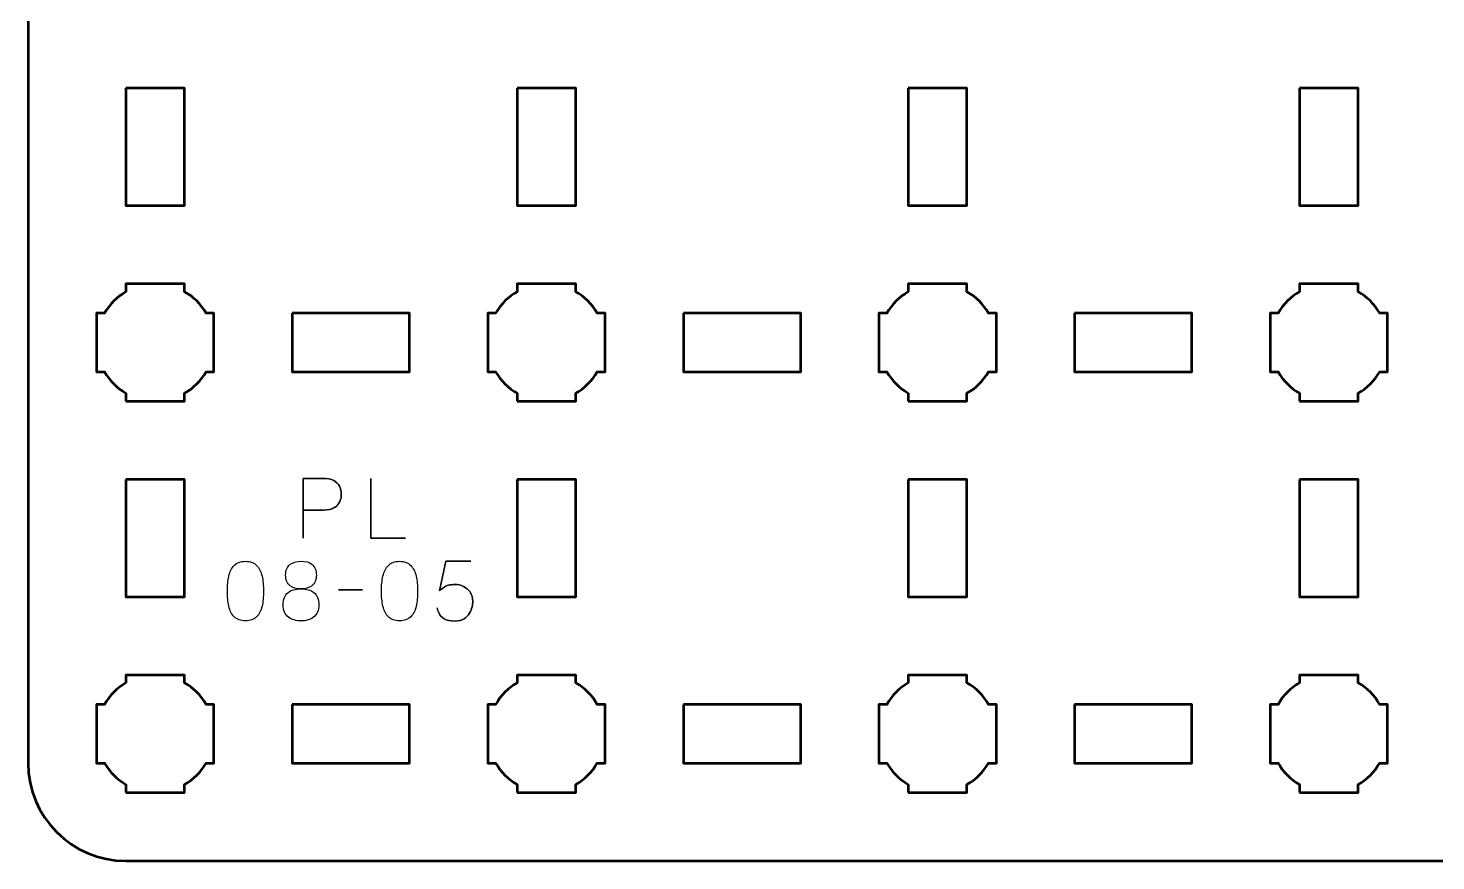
# Model space of a CAD drawing. Header units: centimetres. Extents: x -244 to 242, y -245 to 234.
# Drawn here: x -203.15 to -195.95, y -85.5 to -81.24 of the extents above; entities that cross this region are included whole.
import ezdxf

# ---------------------------------------------------------------- set-up
doc = ezdxf.new("R2010")
doc.units = ezdxf.units.CM
doc.header["$MEASUREMENT"] = 0
doc.layers.add('Layer 1', color=7, linetype='Continuous')

msp = doc.modelspace()

# ---------------------------------------------------------------- linework, layer by layer
at = {"layer": 'Layer 1', "lineweight": 53}
for points, knots in [([(-202.64993, -76.19995), (-202.64993, -76.19995), (-188.35007, -76.19995), (-188.35007, -76.19995), (-188.35007, -76.19995), (-188.07293, -76.19995), (-187.84997, -76.42305), (-187.84997, -76.70005), (-187.84997, -76.70005), (-187.84997, -76.70005), (-187.84997, -84.99995), (-187.84997, -84.99995), (-187.84997, -84.99995), (-187.84997, -85.27695), (-188.07293, -85.50005), (-188.35007, -85.50005), (-188.35007, -85.50005), (-188.35007, -85.50005), (-202.64993, -85.50005), (-202.64993, -85.50005), (-202.64993, -85.50005), (-202.92693, -85.50005), (-203.15003, -85.27695), (-203.15003, -84.99995), (-203.15003, -84.99995), (-203.15003, -84.99995), (-203.15003, -76.70005), (-203.15003, -76.70005), (-203.15003, -76.70005), (-203.15003, -76.42305), (-202.92693, -76.19995), (-202.64993, -76.19995)], [0, 0, 0, 0, 0.125, 0.125, 0.125, 0.125, 0.25, 0.25, 0.25, 0.25, 0.375, 0.375, 0.375, 0.375, 0.5, 0.5, 0.5, 0.5, 0.625, 0.625, 0.625, 0.625, 0.75, 0.75, 0.75, 0.75, 0.875, 0.875, 0.875, 0.875, 1, 1, 1, 1]), ([(-202.64993, -81.55003), (-202.64993, -81.55003), (-202.34993, -81.55003), (-202.34993, -81.55003), (-202.34993, -81.55003), (-202.34993, -81.55003), (-202.34993, -82.15003), (-202.34993, -82.15003), (-202.34993, -82.15003), (-202.34993, -82.15003), (-202.64993, -82.15003), (-202.64993, -82.15003), (-202.64993, -82.15003), (-202.64993, -82.15003), (-202.64993, -81.55003), (-202.64993, -81.55003)], [0, 0, 0, 0, 0.25, 0.25, 0.25, 0.25, 0.5, 0.5, 0.5, 0.5, 0.75, 0.75, 0.75, 0.75, 1, 1, 1, 1]), ([(-200.65, -81.55003), (-200.65, -81.55003), (-200.35, -81.55003), (-200.35, -81.55003), (-200.35, -81.55003), (-200.35, -81.55003), (-200.35, -82.15003), (-200.35, -82.15003), (-200.35, -82.15003), (-200.35, -82.15003), (-200.65, -82.15003), (-200.65, -82.15003), (-200.65, -82.15003), (-200.65, -82.15003), (-200.65, -81.55003), (-200.65, -81.55003)], [0, 0, 0, 0, 0.25, 0.25, 0.25, 0.25, 0.5, 0.5, 0.5, 0.5, 0.75, 0.75, 0.75, 0.75, 1, 1, 1, 1]), ([(-198.65007, -81.55003), (-198.65007, -81.55003), (-198.35007, -81.55003), (-198.35007, -81.55003), (-198.35007, -81.55003), (-198.35007, -81.55003), (-198.35007, -82.15003), (-198.35007, -82.15003), (-198.35007, -82.15003), (-198.35007, -82.15003), (-198.65007, -82.15003), (-198.65007, -82.15003), (-198.65007, -82.15003), (-198.65007, -82.15003), (-198.65007, -81.55003), (-198.65007, -81.55003)], [0, 0, 0, 0, 0.25, 0.25, 0.25, 0.25, 0.5, 0.5, 0.5, 0.5, 0.75, 0.75, 0.75, 0.75, 1, 1, 1, 1]), ([(-196.64997, -81.55003), (-196.64997, -81.55003), (-196.34996, -81.55003), (-196.34996, -81.55003), (-196.34996, -81.55003), (-196.34996, -81.55003), (-196.34996, -82.15003), (-196.34996, -82.15003), (-196.34996, -82.15003), (-196.34996, -82.15003), (-196.64997, -82.15003), (-196.64997, -82.15003), (-196.64997, -82.15003), (-196.64997, -82.15003), (-196.64997, -81.55003), (-196.64997, -81.55003)], [0, 0, 0, 0, 0.25, 0.25, 0.25, 0.25, 0.5, 0.5, 0.5, 0.5, 0.75, 0.75, 0.75, 0.75, 1, 1, 1, 1]), ([(-202.64993, -83.14995), (-202.64993, -83.14995), (-202.64993, -83.10984), (-202.64993, -83.10984), (-202.64993, -83.10984), (-202.69554, -83.08352), (-202.73347, -83.04549), (-202.75979, -83.00002), (-202.75979, -83.00002), (-202.75979, -83.00002), (-202.8, -83.00002), (-202.8, -83.00002), (-202.8, -83.00002), (-202.8, -83.00002), (-202.8, -82.84994), (-202.8, -82.84994), (-202.8, -82.84994), (-202.8, -82.84994), (-202.8, -82.70001), (-202.8, -82.70001), (-202.8, -82.70001), (-202.8, -82.70001), (-202.75979, -82.70001), (-202.75979, -82.70001), (-202.75979, -82.70001), (-202.73347, -82.6544), (-202.69554, -82.61651), (-202.64993, -82.59019), (-202.64993, -82.59019), (-202.64993, -82.59019), (-202.64993, -82.54994), (-202.64993, -82.54994), (-202.64993, -82.54994), (-202.64993, -82.54994), (-202.5, -82.54994), (-202.5, -82.54994), (-202.5, -82.54994), (-202.5, -82.54994), (-202.34993, -82.54994), (-202.34993, -82.54994), (-202.34993, -82.54994), (-202.34993, -82.54994), (-202.34993, -82.59019), (-202.34993, -82.59019), (-202.34993, -82.59019), (-202.30446, -82.61651), (-202.26643, -82.6544), (-202.24011, -82.70001), (-202.24011, -82.70001), (-202.24011, -82.70001), (-202.2, -82.70001), (-202.2, -82.70001), (-202.2, -82.70001), (-202.2, -82.70001), (-202.2, -82.84994), (-202.2, -82.84994), (-202.2, -82.84994), (-202.2, -82.84994), (-202.2, -83.00002), (-202.2, -83.00002), (-202.2, -83.00002), (-202.2, -83.00002), (-202.24011, -83.00002), (-202.24011, -83.00002), (-202.24011, -83.00002), (-202.26643, -83.04549), (-202.30446, -83.08352), (-202.34993, -83.10984), (-202.34993, -83.10984), (-202.34993, -83.10984), (-202.34993, -83.14995), (-202.34993, -83.14995), (-202.34993, -83.14995), (-202.34993, -83.14995), (-202.5, -83.14995), (-202.5, -83.14995), (-202.5, -83.14995), (-202.5, -83.14995), (-202.64993, -83.14995), (-202.64993, -83.14995)], [0, 0, 0, 0, 0.05, 0.05, 0.05, 0.05, 0.1, 0.1, 0.1, 0.1, 0.15, 0.15, 0.15, 0.15, 0.2, 0.2, 0.2, 0.2, 0.25, 0.25, 0.25, 0.25, 0.3, 0.3, 0.3, 0.3, 0.35, 0.35, 0.35, 0.35, 0.4, 0.4, 0.4, 0.4, 0.45, 0.45, 0.45, 0.45, 0.5, 0.5, 0.5, 0.5, 0.55, 0.55, 0.55, 0.55, 0.6, 0.6, 0.6, 0.6, 0.65, 0.65, 0.65, 0.65, 0.7, 0.7, 0.7, 0.7, 0.75, 0.75, 0.75, 0.75, 0.8, 0.8, 0.8, 0.8, 0.85, 0.85, 0.85, 0.85, 0.9, 0.9, 0.9, 0.9, 0.95, 0.95, 0.95, 0.95, 1, 1, 1, 1]), ([(-200.65, -83.14995), (-200.65, -83.14995), (-200.65, -83.10984), (-200.65, -83.10984), (-200.65, -83.10984), (-200.69547, -83.08352), (-200.7335, -83.04549), (-200.75982, -83.00002), (-200.75982, -83.00002), (-200.75982, -83.00002), (-200.79993, -83.00002), (-200.79993, -83.00002), (-200.79993, -83.00002), (-200.79993, -83.00002), (-200.79993, -82.84994), (-200.79993, -82.84994), (-200.79993, -82.84994), (-200.79993, -82.84994), (-200.79993, -82.70001), (-200.79993, -82.70001), (-200.79993, -82.70001), (-200.79993, -82.70001), (-200.75982, -82.70001), (-200.75982, -82.70001), (-200.75982, -82.70001), (-200.7335, -82.6544), (-200.69547, -82.61651), (-200.65, -82.59019), (-200.65, -82.59019), (-200.65, -82.59019), (-200.65, -82.54994), (-200.65, -82.54994), (-200.65, -82.54994), (-200.65, -82.54994), (-200.49993, -82.54994), (-200.49993, -82.54994), (-200.49993, -82.54994), (-200.49993, -82.54994), (-200.35, -82.54994), (-200.35, -82.54994), (-200.35, -82.54994), (-200.35, -82.54994), (-200.35, -82.59019), (-200.35, -82.59019), (-200.35, -82.59019), (-200.30452, -82.61651), (-200.26649, -82.6544), (-200.24018, -82.70001), (-200.24018, -82.70001), (-200.24018, -82.70001), (-200.19992, -82.70001), (-200.19992, -82.70001), (-200.19992, -82.70001), (-200.19992, -82.70001), (-200.19992, -82.84994), (-200.19992, -82.84994), (-200.19992, -82.84994), (-200.19992, -82.84994), (-200.19992, -83.00002), (-200.19992, -83.00002), (-200.19992, -83.00002), (-200.19992, -83.00002), (-200.24018, -83.00002), (-200.24018, -83.00002), (-200.24018, -83.00002), (-200.26649, -83.04549), (-200.30452, -83.08352), (-200.35, -83.10984), (-200.35, -83.10984), (-200.35, -83.10984), (-200.35, -83.14995), (-200.35, -83.14995), (-200.35, -83.14995), (-200.35, -83.14995), (-200.49993, -83.14995), (-200.49993, -83.14995), (-200.49993, -83.14995), (-200.49993, -83.14995), (-200.65, -83.14995), (-200.65, -83.14995)], [0, 0, 0, 0, 0.05, 0.05, 0.05, 0.05, 0.1, 0.1, 0.1, 0.1, 0.15, 0.15, 0.15, 0.15, 0.2, 0.2, 0.2, 0.2, 0.25, 0.25, 0.25, 0.25, 0.3, 0.3, 0.3, 0.3, 0.35, 0.35, 0.35, 0.35, 0.4, 0.4, 0.4, 0.4, 0.45, 0.45, 0.45, 0.45, 0.5, 0.5, 0.5, 0.5, 0.55, 0.55, 0.55, 0.55, 0.6, 0.6, 0.6, 0.6, 0.65, 0.65, 0.65, 0.65, 0.7, 0.7, 0.7, 0.7, 0.75, 0.75, 0.75, 0.75, 0.8, 0.8, 0.8, 0.8, 0.85, 0.85, 0.85, 0.85, 0.9, 0.9, 0.9, 0.9, 0.95, 0.95, 0.95, 0.95, 1, 1, 1, 1]), ([(-198.65007, -83.14995), (-198.65007, -83.14995), (-198.65007, -83.10984), (-198.65007, -83.10984), (-198.65007, -83.10984), (-198.69554, -83.08352), (-198.73343, -83.04549), (-198.75989, -83.00002), (-198.75989, -83.00002), (-198.75989, -83.00002), (-198.8, -83.00002), (-198.8, -83.00002), (-198.8, -83.00002), (-198.8, -83.00002), (-198.8, -82.84994), (-198.8, -82.84994), (-198.8, -82.84994), (-198.8, -82.84994), (-198.8, -82.70001), (-198.8, -82.70001), (-198.8, -82.70001), (-198.8, -82.70001), (-198.75989, -82.70001), (-198.75989, -82.70001), (-198.75989, -82.70001), (-198.73343, -82.6544), (-198.69554, -82.61651), (-198.65007, -82.59019), (-198.65007, -82.59019), (-198.65007, -82.59019), (-198.65007, -82.54994), (-198.65007, -82.54994), (-198.65007, -82.54994), (-198.65007, -82.54994), (-198.49999, -82.54994), (-198.49999, -82.54994), (-198.49999, -82.54994), (-198.49999, -82.54994), (-198.35007, -82.54994), (-198.35007, -82.54994), (-198.35007, -82.54994), (-198.35007, -82.54994), (-198.35007, -82.59019), (-198.35007, -82.59019), (-198.35007, -82.59019), (-198.30446, -82.61651), (-198.26654, -82.6544), (-198.24022, -82.70001), (-198.24022, -82.70001), (-198.24022, -82.70001), (-198.2, -82.70001), (-198.2, -82.70001), (-198.2, -82.70001), (-198.2, -82.70001), (-198.2, -82.84994), (-198.2, -82.84994), (-198.2, -82.84994), (-198.2, -82.84994), (-198.2, -83.00002), (-198.2, -83.00002), (-198.2, -83.00002), (-198.2, -83.00002), (-198.24022, -83.00002), (-198.24022, -83.00002), (-198.24022, -83.00002), (-198.26654, -83.04549), (-198.30446, -83.08352), (-198.35007, -83.10984), (-198.35007, -83.10984), (-198.35007, -83.10984), (-198.35007, -83.14995), (-198.35007, -83.14995), (-198.35007, -83.14995), (-198.35007, -83.14995), (-198.49999, -83.14995), (-198.49999, -83.14995), (-198.49999, -83.14995), (-198.49999, -83.14995), (-198.65007, -83.14995), (-198.65007, -83.14995)], [0, 0, 0, 0, 0.05, 0.05, 0.05, 0.05, 0.1, 0.1, 0.1, 0.1, 0.15, 0.15, 0.15, 0.15, 0.2, 0.2, 0.2, 0.2, 0.25, 0.25, 0.25, 0.25, 0.3, 0.3, 0.3, 0.3, 0.35, 0.35, 0.35, 0.35, 0.4, 0.4, 0.4, 0.4, 0.45, 0.45, 0.45, 0.45, 0.5, 0.5, 0.5, 0.5, 0.55, 0.55, 0.55, 0.55, 0.6, 0.6, 0.6, 0.6, 0.65, 0.65, 0.65, 0.65, 0.7, 0.7, 0.7, 0.7, 0.75, 0.75, 0.75, 0.75, 0.8, 0.8, 0.8, 0.8, 0.85, 0.85, 0.85, 0.85, 0.9, 0.9, 0.9, 0.9, 0.95, 0.95, 0.95, 0.95, 1, 1, 1, 1]), ([(-196.64997, -83.14995), (-196.64997, -83.14995), (-196.64997, -83.10984), (-196.64997, -83.10984), (-196.64997, -83.10984), (-196.69558, -83.08352), (-196.73347, -83.04549), (-196.75979, -83.00002), (-196.75979, -83.00002), (-196.75979, -83.00002), (-196.80004, -83.00002), (-196.80004, -83.00002), (-196.80004, -83.00002), (-196.80004, -83.00002), (-196.80004, -82.84994), (-196.80004, -82.84994), (-196.80004, -82.84994), (-196.80004, -82.84994), (-196.80004, -82.70001), (-196.80004, -82.70001), (-196.80004, -82.70001), (-196.80004, -82.70001), (-196.75979, -82.70001), (-196.75979, -82.70001), (-196.75979, -82.70001), (-196.73347, -82.6544), (-196.69558, -82.61651), (-196.64997, -82.59019), (-196.64997, -82.59019), (-196.64997, -82.59019), (-196.64997, -82.54994), (-196.64997, -82.54994), (-196.64997, -82.54994), (-196.64997, -82.54994), (-196.50004, -82.54994), (-196.50004, -82.54994), (-196.50004, -82.54994), (-196.50004, -82.54994), (-196.34996, -82.54994), (-196.34996, -82.54994), (-196.34996, -82.54994), (-196.34996, -82.54994), (-196.34996, -82.59019), (-196.34996, -82.59019), (-196.34996, -82.59019), (-196.30449, -82.61651), (-196.26646, -82.6544), (-196.24014, -82.70001), (-196.24014, -82.70001), (-196.24014, -82.70001), (-196.20003, -82.70001), (-196.20003, -82.70001), (-196.20003, -82.70001), (-196.20003, -82.70001), (-196.20003, -82.84994), (-196.20003, -82.84994), (-196.20003, -82.84994), (-196.20003, -82.84994), (-196.20003, -83.00002), (-196.20003, -83.00002), (-196.20003, -83.00002), (-196.20003, -83.00002), (-196.24014, -83.00002), (-196.24014, -83.00002), (-196.24014, -83.00002), (-196.26646, -83.04549), (-196.30449, -83.08352), (-196.34996, -83.10984), (-196.34996, -83.10984), (-196.34996, -83.10984), (-196.34996, -83.14995), (-196.34996, -83.14995), (-196.34996, -83.14995), (-196.34996, -83.14995), (-196.50004, -83.14995), (-196.50004, -83.14995), (-196.50004, -83.14995), (-196.50004, -83.14995), (-196.64997, -83.14995), (-196.64997, -83.14995)], [0, 0, 0, 0, 0.05, 0.05, 0.05, 0.05, 0.1, 0.1, 0.1, 0.1, 0.15, 0.15, 0.15, 0.15, 0.2, 0.2, 0.2, 0.2, 0.25, 0.25, 0.25, 0.25, 0.3, 0.3, 0.3, 0.3, 0.35, 0.35, 0.35, 0.35, 0.4, 0.4, 0.4, 0.4, 0.45, 0.45, 0.45, 0.45, 0.5, 0.5, 0.5, 0.5, 0.55, 0.55, 0.55, 0.55, 0.6, 0.6, 0.6, 0.6, 0.65, 0.65, 0.65, 0.65, 0.7, 0.7, 0.7, 0.7, 0.75, 0.75, 0.75, 0.75, 0.8, 0.8, 0.8, 0.8, 0.85, 0.85, 0.85, 0.85, 0.9, 0.9, 0.9, 0.9, 0.95, 0.95, 0.95, 0.95, 1, 1, 1, 1]), ([(-201.79998, -82.70001), (-201.79998, -82.70001), (-201.19998, -82.70001), (-201.19998, -82.70001), (-201.19998, -82.70001), (-201.19998, -82.70001), (-201.19998, -83.00002), (-201.19998, -83.00002), (-201.19998, -83.00002), (-201.19998, -83.00002), (-201.79998, -83.00002), (-201.79998, -83.00002), (-201.79998, -83.00002), (-201.79998, -83.00002), (-201.79998, -82.70001), (-201.79998, -82.70001)], [0, 0, 0, 0, 0.25, 0.25, 0.25, 0.25, 0.5, 0.5, 0.5, 0.5, 0.75, 0.75, 0.75, 0.75, 1, 1, 1, 1]), ([(-199.80002, -82.70001), (-199.80002, -82.70001), (-199.20001, -82.70001), (-199.20001, -82.70001), (-199.20001, -82.70001), (-199.20001, -82.70001), (-199.20001, -83.00002), (-199.20001, -83.00002), (-199.20001, -83.00002), (-199.20001, -83.00002), (-199.80002, -83.00002), (-199.80002, -83.00002), (-199.80002, -83.00002), (-199.80002, -83.00002), (-199.80002, -82.70001), (-199.80002, -82.70001)], [0, 0, 0, 0, 0.25, 0.25, 0.25, 0.25, 0.5, 0.5, 0.5, 0.5, 0.75, 0.75, 0.75, 0.75, 1, 1, 1, 1]), ([(-197.79995, -82.70001), (-197.79995, -82.70001), (-197.19995, -82.70001), (-197.19995, -82.70001), (-197.19995, -82.70001), (-197.19995, -82.70001), (-197.19995, -83.00002), (-197.19995, -83.00002), (-197.19995, -83.00002), (-197.19995, -83.00002), (-197.79995, -83.00002), (-197.79995, -83.00002), (-197.79995, -83.00002), (-197.79995, -83.00002), (-197.79995, -82.70001), (-197.79995, -82.70001)], [0, 0, 0, 0, 0.25, 0.25, 0.25, 0.25, 0.5, 0.5, 0.5, 0.5, 0.75, 0.75, 0.75, 0.75, 1, 1, 1, 1]), ([(-202.64993, -83.55), (-202.64993, -83.55), (-202.34993, -83.55), (-202.34993, -83.55), (-202.34993, -83.55), (-202.34993, -83.55), (-202.34993, -84.15), (-202.34993, -84.15), (-202.34993, -84.15), (-202.34993, -84.15), (-202.64993, -84.15), (-202.64993, -84.15), (-202.64993, -84.15), (-202.64993, -84.15), (-202.64993, -83.55), (-202.64993, -83.55)], [0, 0, 0, 0, 0.25, 0.25, 0.25, 0.25, 0.5, 0.5, 0.5, 0.5, 0.75, 0.75, 0.75, 0.75, 1, 1, 1, 1]), ([(-200.65, -83.55), (-200.65, -83.55), (-200.35, -83.55), (-200.35, -83.55), (-200.35, -83.55), (-200.35, -83.55), (-200.35, -84.15), (-200.35, -84.15), (-200.35, -84.15), (-200.35, -84.15), (-200.65, -84.15), (-200.65, -84.15), (-200.65, -84.15), (-200.65, -84.15), (-200.65, -83.55), (-200.65, -83.55)], [0, 0, 0, 0, 0.25, 0.25, 0.25, 0.25, 0.5, 0.5, 0.5, 0.5, 0.75, 0.75, 0.75, 0.75, 1, 1, 1, 1]), ([(-198.65007, -83.55), (-198.65007, -83.55), (-198.35007, -83.55), (-198.35007, -83.55), (-198.35007, -83.55), (-198.35007, -83.55), (-198.35007, -84.15), (-198.35007, -84.15), (-198.35007, -84.15), (-198.35007, -84.15), (-198.65007, -84.15), (-198.65007, -84.15), (-198.65007, -84.15), (-198.65007, -84.15), (-198.65007, -83.55), (-198.65007, -83.55)], [0, 0, 0, 0, 0.25, 0.25, 0.25, 0.25, 0.5, 0.5, 0.5, 0.5, 0.75, 0.75, 0.75, 0.75, 1, 1, 1, 1]), ([(-196.64997, -83.55), (-196.64997, -83.55), (-196.34996, -83.55), (-196.34996, -83.55), (-196.34996, -83.55), (-196.34996, -83.55), (-196.34996, -84.15), (-196.34996, -84.15), (-196.34996, -84.15), (-196.34996, -84.15), (-196.64997, -84.15), (-196.64997, -84.15), (-196.64997, -84.15), (-196.64997, -84.15), (-196.64997, -83.55), (-196.64997, -83.55)], [0, 0, 0, 0, 0.25, 0.25, 0.25, 0.25, 0.5, 0.5, 0.5, 0.5, 0.75, 0.75, 0.75, 0.75, 1, 1, 1, 1]), ([(-202.64993, -85.15002), (-202.64993, -85.15002), (-202.64993, -85.10977), (-202.64993, -85.10977), (-202.64993, -85.10977), (-202.69554, -85.08345), (-202.73347, -85.04556), (-202.75979, -84.99995), (-202.75979, -84.99995), (-202.75979, -84.99995), (-202.8, -84.99995), (-202.8, -84.99995), (-202.8, -84.99995), (-202.8, -84.99995), (-202.8, -84.85002), (-202.8, -84.85002), (-202.8, -84.85002), (-202.8, -84.85002), (-202.8, -84.69995), (-202.8, -84.69995), (-202.8, -84.69995), (-202.8, -84.69995), (-202.75979, -84.69995), (-202.75979, -84.69995), (-202.75979, -84.69995), (-202.73347, -84.65447), (-202.69554, -84.61644), (-202.64993, -84.59013), (-202.64993, -84.59013), (-202.64993, -84.59013), (-202.64993, -84.55002), (-202.64993, -84.55002), (-202.64993, -84.55002), (-202.64993, -84.55002), (-202.5, -84.55002), (-202.5, -84.55002), (-202.5, -84.55002), (-202.5, -84.55002), (-202.34993, -84.55002), (-202.34993, -84.55002), (-202.34993, -84.55002), (-202.34993, -84.55002), (-202.34993, -84.59013), (-202.34993, -84.59013), (-202.34993, -84.59013), (-202.30446, -84.61644), (-202.26643, -84.65447), (-202.24011, -84.69995), (-202.24011, -84.69995), (-202.24011, -84.69995), (-202.2, -84.69995), (-202.2, -84.69995), (-202.2, -84.69995), (-202.2, -84.69995), (-202.2, -84.85002), (-202.2, -84.85002), (-202.2, -84.85002), (-202.2, -84.85002), (-202.2, -84.99995), (-202.2, -84.99995), (-202.2, -84.99995), (-202.2, -84.99995), (-202.24011, -84.99995), (-202.24011, -84.99995), (-202.24011, -84.99995), (-202.26643, -85.04556), (-202.30446, -85.08345), (-202.34993, -85.10977), (-202.34993, -85.10977), (-202.34993, -85.10977), (-202.34993, -85.15002), (-202.34993, -85.15002), (-202.34993, -85.15002), (-202.34993, -85.15002), (-202.5, -85.15002), (-202.5, -85.15002), (-202.5, -85.15002), (-202.5, -85.15002), (-202.64993, -85.15002), (-202.64993, -85.15002)], [0, 0, 0, 0, 0.05, 0.05, 0.05, 0.05, 0.1, 0.1, 0.1, 0.1, 0.15, 0.15, 0.15, 0.15, 0.2, 0.2, 0.2, 0.2, 0.25, 0.25, 0.25, 0.25, 0.3, 0.3, 0.3, 0.3, 0.35, 0.35, 0.35, 0.35, 0.4, 0.4, 0.4, 0.4, 0.45, 0.45, 0.45, 0.45, 0.5, 0.5, 0.5, 0.5, 0.55, 0.55, 0.55, 0.55, 0.6, 0.6, 0.6, 0.6, 0.65, 0.65, 0.65, 0.65, 0.7, 0.7, 0.7, 0.7, 0.75, 0.75, 0.75, 0.75, 0.8, 0.8, 0.8, 0.8, 0.85, 0.85, 0.85, 0.85, 0.9, 0.9, 0.9, 0.9, 0.95, 0.95, 0.95, 0.95, 1, 1, 1, 1]), ([(-200.65, -85.15002), (-200.65, -85.15002), (-200.65, -85.10977), (-200.65, -85.10977), (-200.65, -85.10977), (-200.69547, -85.08345), (-200.7335, -85.04556), (-200.75982, -84.99995), (-200.75982, -84.99995), (-200.75982, -84.99995), (-200.79993, -84.99995), (-200.79993, -84.99995), (-200.79993, -84.99995), (-200.79993, -84.99995), (-200.79993, -84.85002), (-200.79993, -84.85002), (-200.79993, -84.85002), (-200.79993, -84.85002), (-200.79993, -84.69995), (-200.79993, -84.69995), (-200.79993, -84.69995), (-200.79993, -84.69995), (-200.75982, -84.69995), (-200.75982, -84.69995), (-200.75982, -84.69995), (-200.7335, -84.65447), (-200.69547, -84.61644), (-200.65, -84.59013), (-200.65, -84.59013), (-200.65, -84.59013), (-200.65, -84.55002), (-200.65, -84.55002), (-200.65, -84.55002), (-200.65, -84.55002), (-200.49993, -84.55002), (-200.49993, -84.55002), (-200.49993, -84.55002), (-200.49993, -84.55002), (-200.35, -84.55002), (-200.35, -84.55002), (-200.35, -84.55002), (-200.35, -84.55002), (-200.35, -84.59013), (-200.35, -84.59013), (-200.35, -84.59013), (-200.30452, -84.61644), (-200.26649, -84.65447), (-200.24018, -84.69995), (-200.24018, -84.69995), (-200.24018, -84.69995), (-200.19992, -84.69995), (-200.19992, -84.69995), (-200.19992, -84.69995), (-200.19992, -84.69995), (-200.19992, -84.85002), (-200.19992, -84.85002), (-200.19992, -84.85002), (-200.19992, -84.85002), (-200.19992, -84.99995), (-200.19992, -84.99995), (-200.19992, -84.99995), (-200.19992, -84.99995), (-200.24018, -84.99995), (-200.24018, -84.99995), (-200.24018, -84.99995), (-200.26649, -85.04556), (-200.30452, -85.08345), (-200.35, -85.10977), (-200.35, -85.10977), (-200.35, -85.10977), (-200.35, -85.15002), (-200.35, -85.15002), (-200.35, -85.15002), (-200.35, -85.15002), (-200.49993, -85.15002), (-200.49993, -85.15002), (-200.49993, -85.15002), (-200.49993, -85.15002), (-200.65, -85.15002), (-200.65, -85.15002)], [0, 0, 0, 0, 0.05, 0.05, 0.05, 0.05, 0.1, 0.1, 0.1, 0.1, 0.15, 0.15, 0.15, 0.15, 0.2, 0.2, 0.2, 0.2, 0.25, 0.25, 0.25, 0.25, 0.3, 0.3, 0.3, 0.3, 0.35, 0.35, 0.35, 0.35, 0.4, 0.4, 0.4, 0.4, 0.45, 0.45, 0.45, 0.45, 0.5, 0.5, 0.5, 0.5, 0.55, 0.55, 0.55, 0.55, 0.6, 0.6, 0.6, 0.6, 0.65, 0.65, 0.65, 0.65, 0.7, 0.7, 0.7, 0.7, 0.75, 0.75, 0.75, 0.75, 0.8, 0.8, 0.8, 0.8, 0.85, 0.85, 0.85, 0.85, 0.9, 0.9, 0.9, 0.9, 0.95, 0.95, 0.95, 0.95, 1, 1, 1, 1]), ([(-198.65007, -85.15002), (-198.65007, -85.15002), (-198.65007, -85.10977), (-198.65007, -85.10977), (-198.65007, -85.10977), (-198.69554, -85.08345), (-198.73343, -85.04556), (-198.75989, -84.99995), (-198.75989, -84.99995), (-198.75989, -84.99995), (-198.8, -84.99995), (-198.8, -84.99995), (-198.8, -84.99995), (-198.8, -84.99995), (-198.8, -84.85002), (-198.8, -84.85002), (-198.8, -84.85002), (-198.8, -84.85002), (-198.8, -84.69995), (-198.8, -84.69995), (-198.8, -84.69995), (-198.8, -84.69995), (-198.75989, -84.69995), (-198.75989, -84.69995), (-198.75989, -84.69995), (-198.73343, -84.65447), (-198.69554, -84.61644), (-198.65007, -84.59013), (-198.65007, -84.59013), (-198.65007, -84.59013), (-198.65007, -84.55002), (-198.65007, -84.55002), (-198.65007, -84.55002), (-198.65007, -84.55002), (-198.49999, -84.55002), (-198.49999, -84.55002), (-198.49999, -84.55002), (-198.49999, -84.55002), (-198.35007, -84.55002), (-198.35007, -84.55002), (-198.35007, -84.55002), (-198.35007, -84.55002), (-198.35007, -84.59013), (-198.35007, -84.59013), (-198.35007, -84.59013), (-198.30446, -84.61644), (-198.26654, -84.65447), (-198.24022, -84.69995), (-198.24022, -84.69995), (-198.24022, -84.69995), (-198.2, -84.69995), (-198.2, -84.69995), (-198.2, -84.69995), (-198.2, -84.69995), (-198.2, -84.85002), (-198.2, -84.85002), (-198.2, -84.85002), (-198.2, -84.85002), (-198.2, -84.99995), (-198.2, -84.99995), (-198.2, -84.99995), (-198.2, -84.99995), (-198.24022, -84.99995), (-198.24022, -84.99995), (-198.24022, -84.99995), (-198.26654, -85.04556), (-198.30446, -85.08345), (-198.35007, -85.10977), (-198.35007, -85.10977), (-198.35007, -85.10977), (-198.35007, -85.15002), (-198.35007, -85.15002), (-198.35007, -85.15002), (-198.35007, -85.15002), (-198.49999, -85.15002), (-198.49999, -85.15002), (-198.49999, -85.15002), (-198.49999, -85.15002), (-198.65007, -85.15002), (-198.65007, -85.15002)], [0, 0, 0, 0, 0.05, 0.05, 0.05, 0.05, 0.1, 0.1, 0.1, 0.1, 0.15, 0.15, 0.15, 0.15, 0.2, 0.2, 0.2, 0.2, 0.25, 0.25, 0.25, 0.25, 0.3, 0.3, 0.3, 0.3, 0.35, 0.35, 0.35, 0.35, 0.4, 0.4, 0.4, 0.4, 0.45, 0.45, 0.45, 0.45, 0.5, 0.5, 0.5, 0.5, 0.55, 0.55, 0.55, 0.55, 0.6, 0.6, 0.6, 0.6, 0.65, 0.65, 0.65, 0.65, 0.7, 0.7, 0.7, 0.7, 0.75, 0.75, 0.75, 0.75, 0.8, 0.8, 0.8, 0.8, 0.85, 0.85, 0.85, 0.85, 0.9, 0.9, 0.9, 0.9, 0.95, 0.95, 0.95, 0.95, 1, 1, 1, 1]), ([(-196.64997, -85.15002), (-196.64997, -85.15002), (-196.64997, -85.10977), (-196.64997, -85.10977), (-196.64997, -85.10977), (-196.69558, -85.08345), (-196.73347, -85.04556), (-196.75979, -84.99995), (-196.75979, -84.99995), (-196.75979, -84.99995), (-196.80004, -84.99995), (-196.80004, -84.99995), (-196.80004, -84.99995), (-196.80004, -84.99995), (-196.80004, -84.85002), (-196.80004, -84.85002), (-196.80004, -84.85002), (-196.80004, -84.85002), (-196.80004, -84.69995), (-196.80004, -84.69995), (-196.80004, -84.69995), (-196.80004, -84.69995), (-196.75979, -84.69995), (-196.75979, -84.69995), (-196.75979, -84.69995), (-196.73347, -84.65447), (-196.69558, -84.61644), (-196.64997, -84.59013), (-196.64997, -84.59013), (-196.64997, -84.59013), (-196.64997, -84.55002), (-196.64997, -84.55002), (-196.64997, -84.55002), (-196.64997, -84.55002), (-196.50004, -84.55002), (-196.50004, -84.55002), (-196.50004, -84.55002), (-196.50004, -84.55002), (-196.34996, -84.55002), (-196.34996, -84.55002), (-196.34996, -84.55002), (-196.34996, -84.55002), (-196.34996, -84.59013), (-196.34996, -84.59013), (-196.34996, -84.59013), (-196.30449, -84.61644), (-196.26646, -84.65447), (-196.24014, -84.69995), (-196.24014, -84.69995), (-196.24014, -84.69995), (-196.20003, -84.69995), (-196.20003, -84.69995), (-196.20003, -84.69995), (-196.20003, -84.69995), (-196.20003, -84.85002), (-196.20003, -84.85002), (-196.20003, -84.85002), (-196.20003, -84.85002), (-196.20003, -84.99995), (-196.20003, -84.99995), (-196.20003, -84.99995), (-196.20003, -84.99995), (-196.24014, -84.99995), (-196.24014, -84.99995), (-196.24014, -84.99995), (-196.26646, -85.04556), (-196.30449, -85.08345), (-196.34996, -85.10977), (-196.34996, -85.10977), (-196.34996, -85.10977), (-196.34996, -85.15002), (-196.34996, -85.15002), (-196.34996, -85.15002), (-196.34996, -85.15002), (-196.50004, -85.15002), (-196.50004, -85.15002), (-196.50004, -85.15002), (-196.50004, -85.15002), (-196.64997, -85.15002), (-196.64997, -85.15002)], [0, 0, 0, 0, 0.05, 0.05, 0.05, 0.05, 0.1, 0.1, 0.1, 0.1, 0.15, 0.15, 0.15, 0.15, 0.2, 0.2, 0.2, 0.2, 0.25, 0.25, 0.25, 0.25, 0.3, 0.3, 0.3, 0.3, 0.35, 0.35, 0.35, 0.35, 0.4, 0.4, 0.4, 0.4, 0.45, 0.45, 0.45, 0.45, 0.5, 0.5, 0.5, 0.5, 0.55, 0.55, 0.55, 0.55, 0.6, 0.6, 0.6, 0.6, 0.65, 0.65, 0.65, 0.65, 0.7, 0.7, 0.7, 0.7, 0.75, 0.75, 0.75, 0.75, 0.8, 0.8, 0.8, 0.8, 0.85, 0.85, 0.85, 0.85, 0.9, 0.9, 0.9, 0.9, 0.95, 0.95, 0.95, 0.95, 1, 1, 1, 1]), ([(-201.79998, -84.69995), (-201.79998, -84.69995), (-201.19998, -84.69995), (-201.19998, -84.69995), (-201.19998, -84.69995), (-201.19998, -84.69995), (-201.19998, -84.99995), (-201.19998, -84.99995), (-201.19998, -84.99995), (-201.19998, -84.99995), (-201.79998, -84.99995), (-201.79998, -84.99995), (-201.79998, -84.99995), (-201.79998, -84.99995), (-201.79998, -84.69995), (-201.79998, -84.69995)], [0, 0, 0, 0, 0.25, 0.25, 0.25, 0.25, 0.5, 0.5, 0.5, 0.5, 0.75, 0.75, 0.75, 0.75, 1, 1, 1, 1]), ([(-199.80002, -84.69995), (-199.80002, -84.69995), (-199.20001, -84.69995), (-199.20001, -84.69995), (-199.20001, -84.69995), (-199.20001, -84.69995), (-199.20001, -84.99995), (-199.20001, -84.99995), (-199.20001, -84.99995), (-199.20001, -84.99995), (-199.80002, -84.99995), (-199.80002, -84.99995), (-199.80002, -84.99995), (-199.80002, -84.99995), (-199.80002, -84.69995), (-199.80002, -84.69995)], [0, 0, 0, 0, 0.25, 0.25, 0.25, 0.25, 0.5, 0.5, 0.5, 0.5, 0.75, 0.75, 0.75, 0.75, 1, 1, 1, 1]), ([(-197.79995, -84.69995), (-197.79995, -84.69995), (-197.19995, -84.69995), (-197.19995, -84.69995), (-197.19995, -84.69995), (-197.19995, -84.69995), (-197.19995, -84.99995), (-197.19995, -84.99995), (-197.19995, -84.99995), (-197.19995, -84.99995), (-197.79995, -84.99995), (-197.79995, -84.99995), (-197.79995, -84.99995), (-197.79995, -84.99995), (-197.79995, -84.69995), (-197.79995, -84.69995)], [0, 0, 0, 0, 0.25, 0.25, 0.25, 0.25, 0.5, 0.5, 0.5, 0.5, 0.75, 0.75, 0.75, 0.75, 1, 1, 1, 1])]:
    msp.add_open_spline(points, degree=3, knots=knots, dxfattribs=at)
at = {"layer": 'Layer 1', "color": 40, "lineweight": 30}
for points, knots in [([(-201.74456, -83.84996), (-201.74456, -83.84996), (-201.74456, -83.54474), (-201.74456, -83.54474), (-201.74456, -83.54474), (-201.74456, -83.54474), (-201.64727, -83.54474), (-201.64727, -83.54474), (-201.64727, -83.54474), (-201.62165, -83.54502), (-201.60165, -83.54873), (-201.58747, -83.55592), (-201.58747, -83.55592), (-201.57357, -83.56323), (-201.56376, -83.57271), (-201.55812, -83.58457), (-201.55812, -83.58457), (-201.55262, -83.59642), (-201.54958, -83.60923), (-201.54902, -83.62302), (-201.54902, -83.62302), (-201.54835, -83.63706), (-201.55068, -83.65043), (-201.55618, -83.66313), (-201.55618, -83.66313), (-201.56172, -83.6758), (-201.57121, -83.68627), (-201.58444, -83.69439), (-201.58444, -83.69439), (-201.59795, -83.70254), (-201.61615, -83.70666), (-201.63929, -83.70695), (-201.63929, -83.70695), (-201.63929, -83.70695), (-201.74456, -83.70695), (-201.74456, -83.70695), (-201.74456, -83.70695), (-201.74456, -83.70695), (-201.63929, -83.70695), (-201.63929, -83.70695), (-201.63929, -83.70695), (-201.61654, -83.70666), (-201.59851, -83.70254), (-201.585, -83.69439), (-201.585, -83.69439), (-201.57163, -83.68627), (-201.5621, -83.6758), (-201.55646, -83.66313), (-201.55646, -83.66313), (-201.55096, -83.65043), (-201.54849, -83.63706), (-201.54902, -83.62302), (-201.54902, -83.62302), (-201.54958, -83.60923), (-201.55262, -83.59642), (-201.55826, -83.58457), (-201.55826, -83.58457), (-201.56405, -83.57271), (-201.57396, -83.56323), (-201.58789, -83.55592), (-201.58789, -83.55592), (-201.60207, -83.54873), (-201.62194, -83.54502), (-201.64727, -83.54474), (-201.64727, -83.54474), (-201.64727, -83.54474), (-201.74456, -83.54474), (-201.74456, -83.54474), (-201.74456, -83.54474), (-201.74456, -83.54474), (-201.74456, -83.84996), (-201.74456, -83.84996)], [0, 0, 0, 0, 0.0555556, 0.0555556, 0.0555556, 0.0555556, 0.1111111, 0.1111111, 0.1111111, 0.1111111, 0.1666667, 0.1666667, 0.1666667, 0.1666667, 0.2222222, 0.2222222, 0.2222222, 0.2222222, 0.2777778, 0.2777778, 0.2777778, 0.2777778, 0.3333333, 0.3333333, 0.3333333, 0.3333333, 0.3888889, 0.3888889, 0.3888889, 0.3888889, 0.4444444, 0.4444444, 0.4444444, 0.4444444, 0.5, 0.5, 0.5, 0.5, 0.5555556, 0.5555556, 0.5555556, 0.5555556, 0.6111111, 0.6111111, 0.6111111, 0.6111111, 0.6666667, 0.6666667, 0.6666667, 0.6666667, 0.7222222, 0.7222222, 0.7222222, 0.7222222, 0.7777778, 0.7777778, 0.7777778, 0.7777778, 0.8333333, 0.8333333, 0.8333333, 0.8333333, 0.8888889, 0.8888889, 0.8888889, 0.8888889, 0.9444444, 0.9444444, 0.9444444, 0.9444444, 1, 1, 1, 1]), ([(-201.21995, -83.84996), (-201.21995, -83.84996), (-201.39813, -83.84996), (-201.39813, -83.84996), (-201.39813, -83.84996), (-201.39813, -83.84996), (-201.39813, -83.54474), (-201.39813, -83.54474), (-201.39813, -83.54474), (-201.39813, -83.54474), (-201.39813, -83.84996), (-201.39813, -83.84996), (-201.39813, -83.84996), (-201.39813, -83.84996), (-201.21995, -83.84996), (-201.21995, -83.84996)], [0, 0, 0, 0, 0.25, 0.25, 0.25, 0.25, 0.5, 0.5, 0.5, 0.5, 0.75, 0.75, 0.75, 0.75, 1, 1, 1, 1]), ([(-202.0392, -84.2733), (-202.01468, -84.27305), (-201.99563, -84.26613), (-201.98216, -84.25266), (-201.98216, -84.25266), (-201.96879, -84.23915), (-201.9594, -84.22094), (-201.95418, -84.19794), (-201.95418, -84.19794), (-201.94907, -84.17505), (-201.9466, -84.14944), (-201.94688, -84.1209), (-201.94688, -84.1209), (-201.9466, -84.09278), (-201.94907, -84.06717), (-201.95418, -84.04413), (-201.95418, -84.04413), (-201.9594, -84.02141), (-201.96879, -84.00321), (-201.98216, -83.98945), (-201.98216, -83.98945), (-201.99563, -83.97594), (-202.01468, -83.96892), (-202.0392, -83.9685), (-202.0392, -83.9685), (-202.06386, -83.96892), (-202.08288, -83.97594), (-202.09625, -83.98945), (-202.09625, -83.98945), (-202.10976, -84.00321), (-202.119, -84.02141), (-202.12408, -84.04413), (-202.12408, -84.04413), (-202.12934, -84.06717), (-202.13181, -84.09278), (-202.13138, -84.1209), (-202.13138, -84.1209), (-202.13181, -84.14944), (-202.12934, -84.17505), (-202.12408, -84.19794), (-202.12408, -84.19794), (-202.119, -84.22094), (-202.10976, -84.23915), (-202.09625, -84.25266), (-202.09625, -84.25266), (-202.08288, -84.26613), (-202.06386, -84.27305), (-202.0392, -84.2733)], [0, 0, 0, 0, 0.0833333, 0.0833333, 0.0833333, 0.0833333, 0.1666667, 0.1666667, 0.1666667, 0.1666667, 0.25, 0.25, 0.25, 0.25, 0.3333333, 0.3333333, 0.3333333, 0.3333333, 0.4166667, 0.4166667, 0.4166667, 0.4166667, 0.5, 0.5, 0.5, 0.5, 0.5833333, 0.5833333, 0.5833333, 0.5833333, 0.6666667, 0.6666667, 0.6666667, 0.6666667, 0.75, 0.75, 0.75, 0.75, 0.8333333, 0.8333333, 0.8333333, 0.8333333, 0.9166667, 0.9166667, 0.9166667, 0.9166667, 1, 1, 1, 1]), ([(-202.0392, -84.2733), (-202.01468, -84.27305), (-201.99563, -84.26613), (-201.98216, -84.25266), (-201.98216, -84.25266), (-201.96879, -84.23915), (-201.9594, -84.22094), (-201.95418, -84.19794), (-201.95418, -84.19794), (-201.94907, -84.17505), (-201.9466, -84.14944), (-201.94688, -84.1209), (-201.94688, -84.1209), (-201.9466, -84.09278), (-201.94907, -84.06717), (-201.95418, -84.04413), (-201.95418, -84.04413), (-201.9594, -84.02141), (-201.96879, -84.00321), (-201.98216, -83.98945), (-201.98216, -83.98945), (-201.99563, -83.97594), (-202.01468, -83.96892), (-202.0392, -83.9685), (-202.0392, -83.9685), (-202.06386, -83.96892), (-202.08288, -83.97594), (-202.09625, -83.98945), (-202.09625, -83.98945), (-202.10976, -84.00321), (-202.119, -84.02141), (-202.12408, -84.04413), (-202.12408, -84.04413), (-202.12934, -84.06717), (-202.13181, -84.09278), (-202.13138, -84.1209), (-202.13138, -84.1209), (-202.13181, -84.14944), (-202.12934, -84.17505), (-202.12408, -84.19794), (-202.12408, -84.19794), (-202.119, -84.22094), (-202.10976, -84.23915), (-202.09625, -84.25266), (-202.09625, -84.25266), (-202.08288, -84.26613), (-202.06386, -84.27305), (-202.0392, -84.2733)], [0, 0, 0, 0, 0.0833333, 0.0833333, 0.0833333, 0.0833333, 0.1666667, 0.1666667, 0.1666667, 0.1666667, 0.25, 0.25, 0.25, 0.25, 0.3333333, 0.3333333, 0.3333333, 0.3333333, 0.4166667, 0.4166667, 0.4166667, 0.4166667, 0.5, 0.5, 0.5, 0.5, 0.5833333, 0.5833333, 0.5833333, 0.5833333, 0.6666667, 0.6666667, 0.6666667, 0.6666667, 0.75, 0.75, 0.75, 0.75, 0.8333333, 0.8333333, 0.8333333, 0.8333333, 0.9166667, 0.9166667, 0.9166667, 0.9166667, 1, 1, 1, 1]), ([(-201.75518, -84.10947), (-201.73313, -84.10989), (-201.71454, -84.10449), (-201.69965, -84.09349), (-201.69965, -84.09349), (-201.68477, -84.08244), (-201.67704, -84.06442), (-201.67637, -84.03919), (-201.67637, -84.03919), (-201.6769, -84.01411), (-201.68434, -83.99591), (-201.69881, -83.98462), (-201.69881, -83.98462), (-201.71331, -83.97344), (-201.73218, -83.96807), (-201.75518, -83.9685), (-201.75518, -83.9685), (-201.77832, -83.96878), (-201.79709, -83.97428), (-201.81155, -83.98515), (-201.81155, -83.98515), (-201.82602, -83.99619), (-201.83346, -84.01425), (-201.83388, -84.03919), (-201.83388, -84.03919), (-201.83346, -84.06442), (-201.82574, -84.08244), (-201.81071, -84.09349), (-201.81071, -84.09349), (-201.79596, -84.10449), (-201.77751, -84.10989), (-201.75518, -84.10947)], [0, 0, 0, 0, 0.125, 0.125, 0.125, 0.125, 0.25, 0.25, 0.25, 0.25, 0.375, 0.375, 0.375, 0.375, 0.5, 0.5, 0.5, 0.5, 0.625, 0.625, 0.625, 0.625, 0.75, 0.75, 0.75, 0.75, 0.875, 0.875, 0.875, 0.875, 1, 1, 1, 1]), ([(-201.75518, -84.10947), (-201.73313, -84.10989), (-201.71454, -84.10449), (-201.69965, -84.09349), (-201.69965, -84.09349), (-201.68477, -84.08244), (-201.67704, -84.06442), (-201.67637, -84.03919), (-201.67637, -84.03919), (-201.6769, -84.01411), (-201.68434, -83.99591), (-201.69881, -83.98462), (-201.69881, -83.98462), (-201.71331, -83.97344), (-201.73218, -83.96807), (-201.75518, -83.9685), (-201.75518, -83.9685), (-201.77832, -83.96878), (-201.79709, -83.97428), (-201.81155, -83.98515), (-201.81155, -83.98515), (-201.82602, -83.99619), (-201.83346, -84.01425), (-201.83388, -84.03919), (-201.83388, -84.03919), (-201.83346, -84.06442), (-201.82574, -84.08244), (-201.81071, -84.09349), (-201.81071, -84.09349), (-201.79596, -84.10449), (-201.77751, -84.10989), (-201.75518, -84.10947)], [0, 0, 0, 0, 0.125, 0.125, 0.125, 0.125, 0.25, 0.25, 0.25, 0.25, 0.375, 0.375, 0.375, 0.375, 0.5, 0.5, 0.5, 0.5, 0.625, 0.625, 0.625, 0.625, 0.75, 0.75, 0.75, 0.75, 0.875, 0.875, 0.875, 0.875, 1, 1, 1, 1]), ([(-201.25124, -84.2733), (-201.22672, -84.27305), (-201.2077, -84.26613), (-201.19419, -84.25266), (-201.19419, -84.25266), (-201.18082, -84.23915), (-201.17144, -84.22094), (-201.16622, -84.19794), (-201.16622, -84.19794), (-201.1611, -84.17505), (-201.15863, -84.14944), (-201.15892, -84.1209), (-201.15892, -84.1209), (-201.15863, -84.09278), (-201.1611, -84.06717), (-201.16622, -84.04413), (-201.16622, -84.04413), (-201.17144, -84.02141), (-201.18082, -84.00321), (-201.19419, -83.98945), (-201.19419, -83.98945), (-201.2077, -83.97594), (-201.22672, -83.96892), (-201.25124, -83.9685), (-201.25124, -83.9685), (-201.2759, -83.96892), (-201.29491, -83.97594), (-201.30828, -83.98945), (-201.30828, -83.98945), (-201.32179, -84.00321), (-201.33104, -84.02141), (-201.33612, -84.04413), (-201.33612, -84.04413), (-201.34137, -84.06717), (-201.34384, -84.09278), (-201.34342, -84.1209), (-201.34342, -84.1209), (-201.34384, -84.14944), (-201.34137, -84.17505), (-201.33612, -84.19794), (-201.33612, -84.19794), (-201.33104, -84.22094), (-201.32179, -84.23915), (-201.30828, -84.25266), (-201.30828, -84.25266), (-201.29491, -84.26613), (-201.2759, -84.27305), (-201.25124, -84.2733)], [0, 0, 0, 0, 0.0833333, 0.0833333, 0.0833333, 0.0833333, 0.1666667, 0.1666667, 0.1666667, 0.1666667, 0.25, 0.25, 0.25, 0.25, 0.3333333, 0.3333333, 0.3333333, 0.3333333, 0.4166667, 0.4166667, 0.4166667, 0.4166667, 0.5, 0.5, 0.5, 0.5, 0.5833333, 0.5833333, 0.5833333, 0.5833333, 0.6666667, 0.6666667, 0.6666667, 0.6666667, 0.75, 0.75, 0.75, 0.75, 0.8333333, 0.8333333, 0.8333333, 0.8333333, 0.9166667, 0.9166667, 0.9166667, 0.9166667, 1, 1, 1, 1]), ([(-201.25124, -84.2733), (-201.22672, -84.27305), (-201.2077, -84.26613), (-201.19419, -84.25266), (-201.19419, -84.25266), (-201.18082, -84.23915), (-201.17144, -84.22094), (-201.16622, -84.19794), (-201.16622, -84.19794), (-201.1611, -84.17505), (-201.15863, -84.14944), (-201.15892, -84.1209), (-201.15892, -84.1209), (-201.15863, -84.09278), (-201.1611, -84.06717), (-201.16622, -84.04413), (-201.16622, -84.04413), (-201.17144, -84.02141), (-201.18082, -84.00321), (-201.19419, -83.98945), (-201.19419, -83.98945), (-201.2077, -83.97594), (-201.22672, -83.96892), (-201.25124, -83.9685), (-201.25124, -83.9685), (-201.2759, -83.96892), (-201.29491, -83.97594), (-201.30828, -83.98945), (-201.30828, -83.98945), (-201.32179, -84.00321), (-201.33104, -84.02141), (-201.33612, -84.04413), (-201.33612, -84.04413), (-201.34137, -84.06717), (-201.34384, -84.09278), (-201.34342, -84.1209), (-201.34342, -84.1209), (-201.34384, -84.14944), (-201.34137, -84.17505), (-201.33612, -84.19794), (-201.33612, -84.19794), (-201.33104, -84.22094), (-201.32179, -84.23915), (-201.30828, -84.25266), (-201.30828, -84.25266), (-201.29491, -84.26613), (-201.2759, -84.27305), (-201.25124, -84.2733)], [0, 0, 0, 0, 0.0833333, 0.0833333, 0.0833333, 0.0833333, 0.1666667, 0.1666667, 0.1666667, 0.1666667, 0.25, 0.25, 0.25, 0.25, 0.3333333, 0.3333333, 0.3333333, 0.3333333, 0.4166667, 0.4166667, 0.4166667, 0.4166667, 0.5, 0.5, 0.5, 0.5, 0.5833333, 0.5833333, 0.5833333, 0.5833333, 0.6666667, 0.6666667, 0.6666667, 0.6666667, 0.75, 0.75, 0.75, 0.75, 0.8333333, 0.8333333, 0.8333333, 0.8333333, 0.9166667, 0.9166667, 0.9166667, 0.9166667, 1, 1, 1, 1]), ([(-200.88675, -83.96807), (-200.88675, -83.96807), (-201.01378, -83.96807), (-201.01378, -83.96807), (-201.01378, -83.96807), (-201.01378, -83.96807), (-201.04754, -84.11966), (-201.04754, -84.11966), (-201.04754, -84.11966), (-201.03985, -84.11303), (-201.03241, -84.10714), (-201.02511, -84.10216), (-201.02511, -84.10216), (-201.01809, -84.09733), (-201.00994, -84.09363), (-201.00069, -84.09098), (-201.00069, -84.09098), (-200.99163, -84.08851), (-200.98016, -84.08728), (-200.9664, -84.08699), (-200.9664, -84.08699), (-200.95219, -84.08714), (-200.93829, -84.09031), (-200.92464, -84.09666), (-200.92464, -84.09666), (-200.91112, -84.10312), (-200.89984, -84.11278), (-200.89087, -84.12559), (-200.89087, -84.12559), (-200.88206, -84.13868), (-200.87736, -84.15508), (-200.87698, -84.17466), (-200.87698, -84.17466), (-200.87698, -84.18154), (-200.87821, -84.19036), (-200.8804, -84.20122), (-200.8804, -84.20122), (-200.88287, -84.21212), (-200.88728, -84.22317), (-200.89363, -84.23431), (-200.89363, -84.23431), (-200.90012, -84.2456), (-200.90922, -84.25513), (-200.92107, -84.26271), (-200.92107, -84.26271), (-200.93303, -84.2704), (-200.94848, -84.27428), (-200.96722, -84.27457), (-200.96722, -84.27457), (-200.9923, -84.27414), (-201.01103, -84.27016), (-201.02345, -84.26243), (-201.02345, -84.26243), (-201.03611, -84.2547), (-201.04465, -84.24546), (-201.0492, -84.23488), (-201.0492, -84.23488), (-201.05403, -84.2244), (-201.05707, -84.21488), (-201.05816, -84.20606), (-201.05816, -84.20606), (-201.05707, -84.21488), (-201.05403, -84.2244), (-201.0492, -84.23488), (-201.0492, -84.23488), (-201.04465, -84.24546), (-201.03611, -84.2547), (-201.02345, -84.26243), (-201.02345, -84.26243), (-201.01103, -84.27016), (-200.9923, -84.27414), (-200.96722, -84.27457), (-200.96722, -84.27457), (-200.94848, -84.27428), (-200.93303, -84.2704), (-200.92107, -84.26271), (-200.92107, -84.26271), (-200.90922, -84.25513), (-200.90012, -84.2456), (-200.89363, -84.23431), (-200.89363, -84.23431), (-200.88728, -84.22317), (-200.88287, -84.21212), (-200.8804, -84.20122), (-200.8804, -84.20122), (-200.87821, -84.19036), (-200.87698, -84.18154), (-200.87698, -84.17466), (-200.87698, -84.17466), (-200.87736, -84.15508), (-200.88206, -84.13868), (-200.89087, -84.12559), (-200.89087, -84.12559), (-200.89984, -84.11278), (-200.91112, -84.10312), (-200.92464, -84.09666), (-200.92464, -84.09666), (-200.93829, -84.09031), (-200.95219, -84.08714), (-200.9664, -84.08699), (-200.9664, -84.08699), (-200.98016, -84.08728), (-200.99163, -84.08851), (-201.00069, -84.09098), (-201.00069, -84.09098), (-201.00994, -84.09363), (-201.01809, -84.09733), (-201.02511, -84.10216), (-201.02511, -84.10216), (-201.03241, -84.10714), (-201.03985, -84.11303), (-201.04754, -84.11966), (-201.04754, -84.11966), (-201.04754, -84.11966), (-201.01378, -83.96807), (-201.01378, -83.96807), (-201.01378, -83.96807), (-201.01378, -83.96807), (-200.88675, -83.96807), (-200.88675, -83.96807)], [0, 0, 0, 0, 0.0333333, 0.0333333, 0.0333333, 0.0333333, 0.0666667, 0.0666667, 0.0666667, 0.0666667, 0.1, 0.1, 0.1, 0.1, 0.1333333, 0.1333333, 0.1333333, 0.1333333, 0.1666667, 0.1666667, 0.1666667, 0.1666667, 0.2, 0.2, 0.2, 0.2, 0.2333333, 0.2333333, 0.2333333, 0.2333333, 0.2666667, 0.2666667, 0.2666667, 0.2666667, 0.3, 0.3, 0.3, 0.3, 0.3333333, 0.3333333, 0.3333333, 0.3333333, 0.3666667, 0.3666667, 0.3666667, 0.3666667, 0.4, 0.4, 0.4, 0.4, 0.4333333, 0.4333333, 0.4333333, 0.4333333, 0.4666667, 0.4666667, 0.4666667, 0.4666667, 0.5, 0.5, 0.5, 0.5, 0.5333333, 0.5333333, 0.5333333, 0.5333333, 0.5666667, 0.5666667, 0.5666667, 0.5666667, 0.6, 0.6, 0.6, 0.6, 0.6333333, 0.6333333, 0.6333333, 0.6333333, 0.6666667, 0.6666667, 0.6666667, 0.6666667, 0.7, 0.7, 0.7, 0.7, 0.7333333, 0.7333333, 0.7333333, 0.7333333, 0.7666667, 0.7666667, 0.7666667, 0.7666667, 0.8, 0.8, 0.8, 0.8, 0.8333333, 0.8333333, 0.8333333, 0.8333333, 0.8666667, 0.8666667, 0.8666667, 0.8666667, 0.9, 0.9, 0.9, 0.9, 0.9333333, 0.9333333, 0.9333333, 0.9333333, 0.9666667, 0.9666667, 0.9666667, 0.9666667, 1, 1, 1, 1]), ([(-201.75518, -84.2733), (-201.72943, -84.27344), (-201.70777, -84.26712), (-201.69055, -84.25414), (-201.69055, -84.25414), (-201.67334, -84.24119), (-201.66438, -84.22027), (-201.66367, -84.19117), (-201.66367, -84.19117), (-201.66409, -84.16238), (-201.67249, -84.14143), (-201.68875, -84.12848), (-201.68875, -84.12848), (-201.70516, -84.11568), (-201.72735, -84.10933), (-201.75518, -84.10947), (-201.75518, -84.10947), (-201.78316, -84.10933), (-201.8052, -84.11568), (-201.82133, -84.12848), (-201.82133, -84.12848), (-201.83759, -84.14143), (-201.84584, -84.16238), (-201.84613, -84.19117), (-201.84613, -84.19117), (-201.8456, -84.22027), (-201.83664, -84.24119), (-201.81939, -84.25414), (-201.81939, -84.25414), (-201.80231, -84.26712), (-201.78097, -84.27344), (-201.75518, -84.2733)], [0, 0, 0, 0, 0.125, 0.125, 0.125, 0.125, 0.25, 0.25, 0.25, 0.25, 0.375, 0.375, 0.375, 0.375, 0.5, 0.5, 0.5, 0.5, 0.625, 0.625, 0.625, 0.625, 0.75, 0.75, 0.75, 0.75, 0.875, 0.875, 0.875, 0.875, 1, 1, 1, 1]), ([(-201.75518, -84.2733), (-201.72943, -84.27344), (-201.70777, -84.26712), (-201.69055, -84.25414), (-201.69055, -84.25414), (-201.67334, -84.24119), (-201.66438, -84.22027), (-201.66367, -84.19117), (-201.66367, -84.19117), (-201.66409, -84.16238), (-201.67249, -84.14143), (-201.68875, -84.12848), (-201.68875, -84.12848), (-201.70516, -84.11568), (-201.72735, -84.10933), (-201.75518, -84.10947), (-201.75518, -84.10947), (-201.78316, -84.10933), (-201.8052, -84.11568), (-201.82133, -84.12848), (-201.82133, -84.12848), (-201.83759, -84.14143), (-201.84584, -84.16238), (-201.84613, -84.19117), (-201.84613, -84.19117), (-201.8456, -84.22027), (-201.83664, -84.24119), (-201.81939, -84.25414), (-201.81939, -84.25414), (-201.80231, -84.26712), (-201.78097, -84.27344), (-201.75518, -84.2733)], [0, 0, 0, 0, 0.125, 0.125, 0.125, 0.125, 0.25, 0.25, 0.25, 0.25, 0.375, 0.375, 0.375, 0.375, 0.5, 0.5, 0.5, 0.5, 0.625, 0.625, 0.625, 0.625, 0.75, 0.75, 0.75, 0.75, 0.875, 0.875, 0.875, 0.875, 1, 1, 1, 1]), ([(-201.56338, -84.11373), (-201.56338, -84.11373), (-201.44015, -84.11373), (-201.44015, -84.11373), (-201.44015, -84.11373), (-201.44015, -84.11373), (-201.56338, -84.11373), (-201.56338, -84.11373)], [0, 0, 0, 0, 0.5, 0.5, 0.5, 0.5, 1, 1, 1, 1])]:
    msp.add_open_spline(points, degree=3, knots=knots, dxfattribs=at)

doc.saveas('drawing.dxf')
